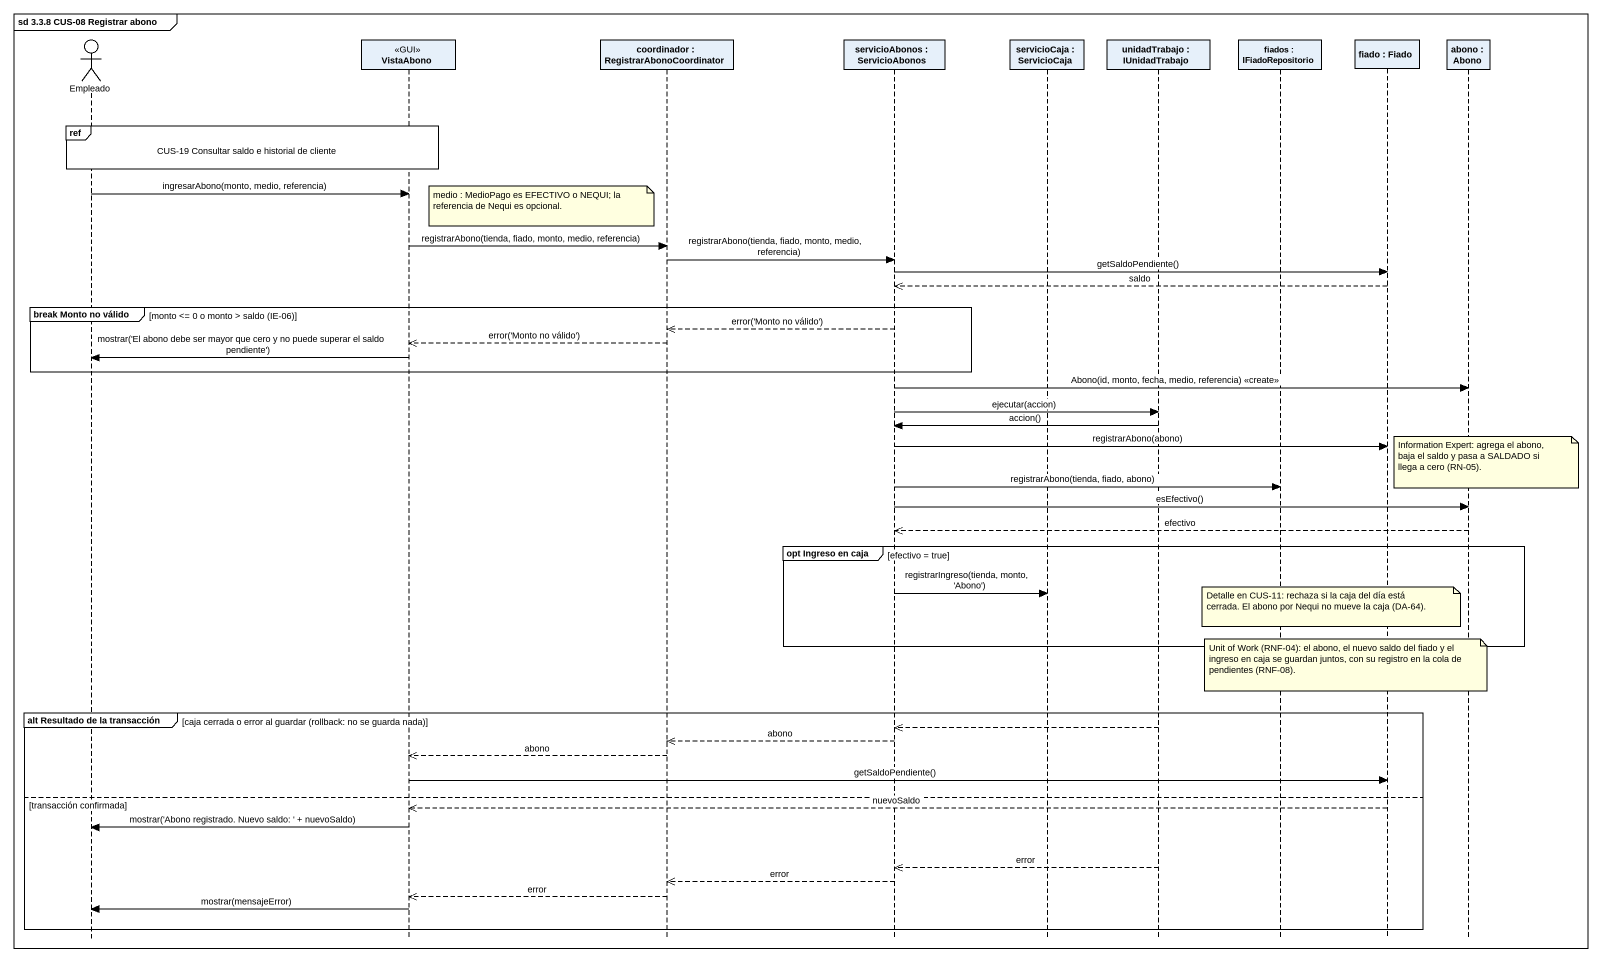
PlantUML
@startuml
mainframe sd 3.3.8 CUS-08 Registrar abono
hide footbox
actor Empleado
participant VistaAbono <<GUI>>
participant "coordinador : RegistrarAbonoCoordinator" as coordinador
participant "servicioAbonos : ServicioAbonos" as servicioAbonos
participant "servicioCaja : ServicioCaja" as servicioCaja
participant "unidadTrabajo : IUnidadTrabajo" as unidadTrabajo
participant "fiados : IFiadoRepositorio" as fiados
participant "fiado : Fiado" as fiado
participant "abono : Abono" as abono

ref over Empleado, VistaAbono : CUS-19 Consultar saldo e historial de cliente
Empleado -> VistaAbono : ingresarAbono(monto, medio, referencia)
note left of coordinador : medio : MedioPago es EFECTIVO o NEQUI; la referencia de Nequi es opcional.
VistaAbono -> coordinador : registrarAbono(tienda, fiado, monto, medio, referencia)
coordinador -> servicioAbonos : registrarAbono(tienda, fiado, monto, medio, referencia)
servicioAbonos -> fiado : getSaldoPendiente()
fiado -->> servicioAbonos : saldo
group break Monto no válido [monto <= 0 o monto > saldo (IE-06)]
  servicioAbonos -->> coordinador : error('Monto no válido')
  coordinador -->> VistaAbono : error('Monto no válido')
  VistaAbono -> Empleado : mostrar('El abono debe ser mayor que cero y no puede superar el saldo pendiente')
end
servicioAbonos -> abono : Abono(id, monto, fecha, medio, referencia) <<create>>
servicioAbonos -> unidadTrabajo : ejecutar(accion)
unidadTrabajo -> servicioAbonos : accion()
servicioAbonos -> fiado : registrarAbono(abono)
note over abono : Information Expert: agrega el abono, baja el saldo y pasa a SALDADO si llega a cero (RN-05).
servicioAbonos -> fiados : registrarAbono(tienda, fiado, abono)
servicioAbonos -> abono : esEfectivo()
abono -->> servicioAbonos : efectivo
group opt Ingreso en caja [efectivo = true]
  servicioAbonos -> servicioCaja : registrarIngreso(tienda, monto, 'Abono')
  note over fiados : Detalle en CUS-11: rechaza si la caja del día está cerrada. El abono por Nequi no mueve la caja (DA-64).
end
note over fiado : Unit of Work (RNF-04): el abono, el nuevo saldo del fiado y el ingreso en caja se guardan juntos, con su registro en la cola de pendientes (RNF-08).
group alt Resultado de la transacción [caja cerrada o error al guardar (rollback: no se guarda nada)]
  unidadTrabajo -->> servicioAbonos
  servicioAbonos -->> coordinador : abono
  coordinador -->> VistaAbono : abono
  VistaAbono -> fiado : getSaldoPendiente()
else transacción confirmada
  fiado -->> VistaAbono : nuevoSaldo
  VistaAbono -> Empleado : mostrar('Abono registrado. Nuevo saldo: ' + nuevoSaldo)
  unidadTrabajo -->> servicioAbonos : error
  servicioAbonos -->> coordinador : error
  coordinador -->> VistaAbono : error
  VistaAbono -> Empleado : mostrar(mensajeError)
end
@enduml
